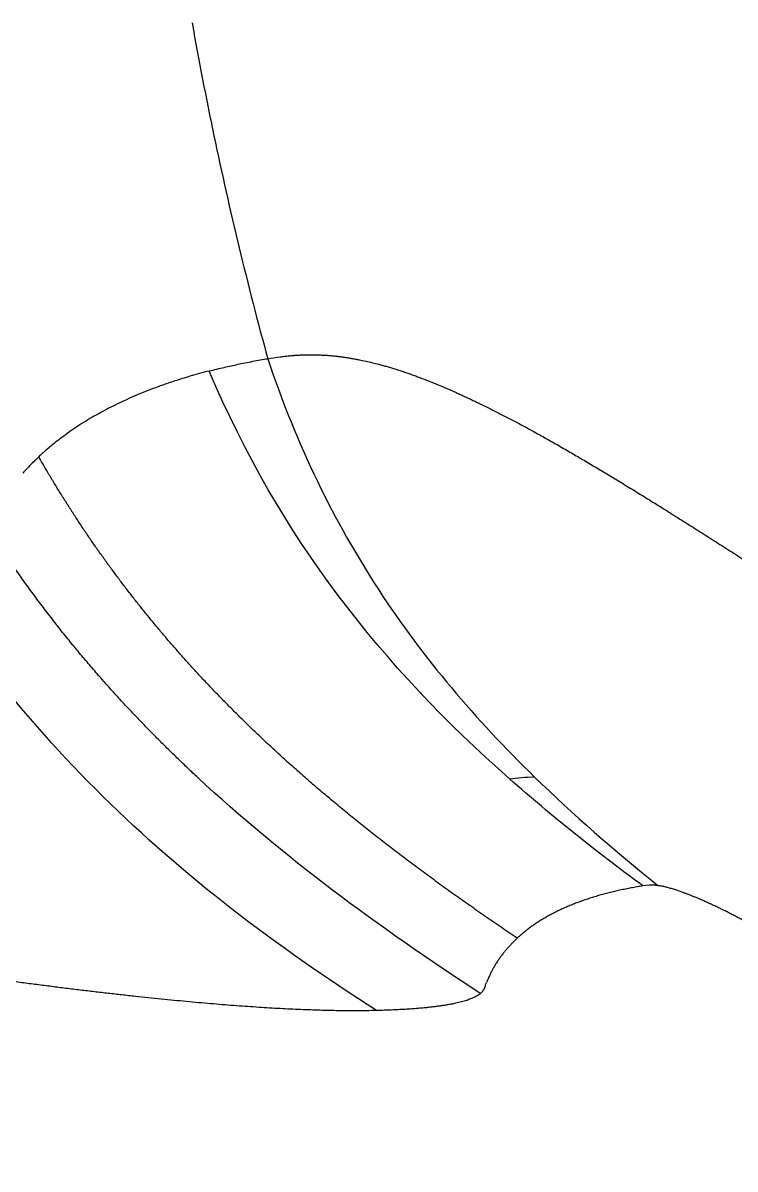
# Model space of a CAD drawing. Extents: x -50 to 28, y -10 to 124.
# Drawn here: x -39.935 to -37.56, y 50.806 to 54.628 of the extents above; entities that cross this region are included whole.
import ezdxf

# ---------------------------------------------------------------- set-up
doc = ezdxf.new("R2010")
doc.units = 0
doc.header["$MEASUREMENT"] = 0
doc.layers.add('GEOMETRY', color=2, linetype='Continuous', lineweight=25)

# ---------------------------------------------------------------- blocks, each defined once
blk = doc.blocks.new('2026 EXCURSION-ENTICE')
at = {"layer": 'GEOMETRY'}
for p, q in [((-26.3632, -27.1744), (-26.3748, -27.1754)), ((-26.3499, -27.1745), (-26.3632, -27.1744)), ((-26.3748, -27.1754), (-26.3856, -27.1769)), ((-26.9152, -27.5213), (-26.911, -27.51)), ((-26.9185, -27.5262), (-26.9171, -27.5242))]:
    blk.add_line(p, q, dxfattribs=at)
for points, knots in [([(36.6428, -38.9849), (36.6428, -38.9538), (36.6428, -38.9209), (36.6428, -38.8518), (36.6428, -38.8157), (36.6428, -38.7044), (36.6428, -38.6259), (36.6429, -38.4716), (36.6429, -38.3959), (36.6429, -38.2918), (36.6429, -38.2586), (36.6429, -38.196), (36.6429, -38.1665), (36.643, -38.1112), (36.643, -38.0854), (36.643, -38.0366), (36.643, -38.0136), (36.643, -37.9686), (36.643, -37.9463), (36.643, -37.9016), (36.643, -37.8792), (36.643, -37.7674), (36.6431, -37.6779), (36.6431, -37.2302), (36.643, -36.8711), (36.6425, -36.1483), (36.642, -35.7846), (36.6407, -35.0531), (36.6397, -34.6853), (36.6362, -33.5784), (36.6327, -32.8363), (36.6258, -31.7329), (36.6232, -31.3667), (36.6174, -30.6389), (36.6143, -30.2773), (36.6073, -29.5579), (36.6036, -29.2001), (36.5954, -28.4845), (36.5909, -28.1267), (36.5766, -27.0538), (36.5657, -26.3392), (36.5282, -24.1982), (36.497, -22.7741), (36.4381, -20.634), (36.4164, -19.92), (36.3801, -18.8478), (36.3674, -18.4902), (36.3408, -17.775), (36.3267, -17.4174), (36.2972, -16.7019), (36.2818, -16.3439), (36.2492, -15.6276), (36.2321, -15.2693), (36.1961, -14.5528), (36.1772, -14.1946), (36.1373, -13.4788), (36.1163, -13.1213), (36.0491, -12.0493), (35.9987, -11.335), (35.8805, -9.9073), (35.8128, -9.1939), (35.7232, -8.3929), (35.713, -8.3039), (35.6975, -8.1705), (35.6923, -8.1261), (35.6818, -8.0371), (35.6765, -7.9925), (35.665, -7.9028), (35.6586, -7.8577), (35.6448, -7.7684), (35.6373, -7.7241), (35.6214, -7.6359), (35.6129, -7.5919), (35.5946, -7.5036), (35.5849, -7.4593), (35.4923, -7.0621), (35.374, -6.7174), (35.0708, -6.0592), (34.8858, -5.7456), (34.4563, -5.1619), (34.2117, -4.8918), (33.673, -4.4064), (33.379, -4.1911), (32.7534, -3.8241), (32.4219, -3.6725), (31.9069, -3.4974), (31.7324, -3.4478), (31.4674, -3.3867), (31.3785, -3.3686), (31.2447, -3.3449), (31.1999, -3.3375), (31.1102, -3.3239), (31.0652, -3.3177), (30.9981, -3.3092), (30.9757, -3.3065), (30.9311, -3.3012), (30.9089, -3.2986), (30.8644, -3.2933), (30.842, -3.2907), (30.7963, -3.2853), (30.7731, -3.2826), (30.702, -3.2744), (30.6528, -3.2687), (30.5544, -3.2576), (30.5054, -3.2521), (30.4346, -3.2442), (30.4114, -3.2416), (30.3659, -3.2366), (30.3436, -3.2342), (30.2768, -3.2269), (30.2323, -3.2221), (30.0987, -3.2078), (30.0097, -3.1985), (29.208, -3.1159), (28.4943, -3.0535), (27.0663, -2.9444), (26.3519, -2.8976), (25.4585, -2.8452), (25.2798, -2.835), (24.9224, -2.8152), (24.7437, -2.8055), (24.2082, -2.7773), (23.8523, -2.7596), (23.1438, -2.7258), (22.7911, -2.7098), (22.0879, -2.6794), (21.7373, -2.665), (21.0356, -2.6375), (20.6844, -2.6244), (19.9793, -2.5993), (19.6253, -2.5873), (18.9141, -2.5644), (18.5568, -2.5535), (17.8413, -2.5327), (17.4836, -2.5228), (16.41, -2.4947), (15.6939, -2.4779), (14.2607, -2.4478), (13.5436, -2.4345), (12.1094, -2.4109), (11.3923, -2.4007), (9.9589, -2.3829), (9.2426, -2.3754), (8.1688, -2.366), (7.8109, -2.3632), (7.2742, -2.3594), (7.0952, -2.3582), (6.734, -2.3559), (6.5517, -2.3549), (6.1823, -2.3529), (5.9953, -2.3519), (5.6165, -2.3502), (5.4248, -2.3494), (4.8447, -2.3471), (4.4512, -2.3459), (3.8632, -2.3443), (3.6676, -2.3438), (3.2794, -2.343), (3.0868, -2.3426), (2.7059, -2.3419), (2.5177, -2.3416), (2.1461, -2.3411), (1.9627, -2.3408), (1.5999, -2.3404), (1.4204, -2.3403), (1.0624, -2.34), (0.8835, -2.3399), (0.3468, -2.3397), (-0.0111, -2.3396), (-1.0845, -2.3399), (-1.8002, -2.3405), (-3.2315, -2.3427), (-3.9472, -2.3443), (-5.3786, -2.3489), (-6.0943, -2.352), (-7.5257, -2.3608), (-8.2412, -2.3663), (-9.6738, -2.3799), (-10.391, -2.3879), (-11.827, -2.4068), (-12.5458, -2.4177), (-13.983, -2.4426), (-14.7013, -2.4566), (-16.1362, -2.4882), (-16.8526, -2.5057), (-17.7473, -2.5302), (-17.9261, -2.5352), (-18.2839, -2.5455), (-18.4628, -2.5508), (-18.999, -2.5671), (-19.3554, -2.5785), (-20.0636, -2.6022), (-20.4155, -2.6146), (-21.1159, -2.6406), (-21.4645, -2.6541), (-22.1614, -2.6825), (-22.5098, -2.6974), (-23.2094, -2.7289), (-23.5607, -2.7454), (-24.2677, -2.7804), (-24.6234, -2.7989), (-25.1589, -2.8282), (-25.3376, -2.8382), (-25.695, -2.8589), (-25.8737, -2.8696), (-26.4099, -2.9025), (-26.7676, -2.9259), (-27.4834, -2.9761), (-27.8414, -3.0029), (-28.5569, -3.0608), (-28.9143, -3.0919), (-29.4497, -3.1421), (-29.6281, -3.1595), (-29.8954, -3.1866), (-29.9845, -3.1958), (-30.1181, -3.2099), (-30.1626, -3.2146), (-30.2294, -3.2218), (-30.2518, -3.2242), (-30.2974, -3.2291), (-30.3205, -3.2317), (-30.3913, -3.2394), (-30.4403, -3.2448), (-30.5396, -3.2559), (-30.5898, -3.2616), (-30.6878, -3.2727), (-30.7354, -3.2782), (-30.8272, -3.2889), (-30.8713, -3.2941), (-30.938, -3.302), (-30.9602, -3.3046), (-31.0049, -3.3101), (-31.0274, -3.3129), (-31.0947, -3.3217), (-31.1396, -3.3282), (-31.274, -3.3493), (-31.3632, -3.3657), (-31.8068, -3.4586), (-32.154, -3.5691), (-32.8192, -3.8576), (-33.1371, -4.0356), (-33.7306, -4.4522), (-34.0061, -4.6908), (-34.5034, -5.2184), (-34.7251, -5.5074), (-35.1057, -6.1243), (-35.2647, -6.4521), (-35.4513, -6.9629), (-35.5048, -7.1361), (-35.5721, -7.4008), (-35.5923, -7.4898), (-35.6191, -7.6236), (-35.6274, -7.6682), (-35.6391, -7.7352), (-35.6429, -7.7576), (-35.6501, -7.8023), (-35.6536, -7.8248), (-35.6601, -7.8689), (-35.6632, -7.8904), (-35.669, -7.9335), (-35.6718, -7.9552), (-35.6773, -7.9995), (-35.68, -8.022), (-35.6853, -8.0666), (-35.6879, -8.0888), (-35.701, -8.1998), (-35.7113, -8.2888), (-35.7416, -8.5557), (-35.7611, -8.7338), (-35.8548, -9.6244), (-35.9185, -10.3381), (-36.0299, -11.7663), (-36.0776, -12.4807), (-36.163, -13.9102), (-36.2007, -14.6252), (-36.2697, -16.0552), (-36.3009, -16.7704), (-36.3576, -18.2009), (-36.3831, -18.9162), (-36.4295, -20.3451), (-36.4503, -21.0586), (-36.488, -22.4845), (-36.5049, -23.1969), (-36.5351, -24.6223), (-36.5485, -25.3353), (-36.5723, -26.7631), (-36.5827, -27.478), (-36.5939, -28.3724), (-36.5961, -28.5513), (-36.6003, -28.9091), (-36.6023, -29.088), (-36.608, -29.6253), (-36.6116, -29.9845), (-36.618, -30.7077), (-36.621, -31.0717), (-36.6263, -31.8041), (-36.6286, -32.1726), (-36.6349, -33.2816), (-36.6379, -34.0258), (-36.6409, -35.1326), (-36.6416, -35.4999), (-36.6426, -36.2298), (-36.6429, -36.5923), (-36.6431, -37.3131), (-36.6431, -37.6713), (-36.643, -38.0739), (-36.643, -38.1187), (-36.643, -38.2079), (-36.6429, -38.2521), (-36.6429, -38.3384), (-36.6429, -38.3806), (-36.6429, -38.4626), (-36.6429, -38.5024), (-36.6428, -38.6188), (-36.6428, -38.6921), (-36.6428, -38.8373), (-36.6428, -38.9094), (-36.6428, -38.9849)], [0, 0, 0, 0, 0.000488, 0.000488, 0.000977, 0.000977, 0.001953, 0.001953, 0.00293, 0.00293, 0.003418, 0.003418, 0.003906, 0.003906, 0.004395, 0.004395, 0.004883, 0.004883, 0.005371, 0.005371, 0.005859, 0.005859, 0.007813, 0.007813, 0.015625, 0.015625, 0.023438, 0.023438, 0.03125, 0.03125, 0.046875, 0.046875, 0.054688, 0.054688, 0.0625, 0.0625, 0.070313, 0.070313, 0.078125, 0.078125, 0.09375, 0.09375, 0.125, 0.125, 0.140625, 0.140625, 0.148438, 0.148438, 0.15625, 0.15625, 0.164063, 0.164063, 0.171875, 0.171875, 0.179688, 0.179688, 0.1875, 0.1875, 0.203125, 0.203125, 0.21875, 0.21875, 0.220703, 0.220703, 0.22168, 0.22168, 0.222656, 0.222656, 0.223633, 0.223633, 0.224609, 0.224609, 0.225586, 0.225586, 0.226563, 0.226563, 0.234375, 0.234375, 0.242188, 0.242188, 0.25, 0.25, 0.257813, 0.257813, 0.265625, 0.265625, 0.269531, 0.269531, 0.271484, 0.271484, 0.272461, 0.272461, 0.273438, 0.273438, 0.273926, 0.273926, 0.274414, 0.274414, 0.274902, 0.274902, 0.275391, 0.275391, 0.276367, 0.276367, 0.277344, 0.277344, 0.277832, 0.277832, 0.27832, 0.27832, 0.279297, 0.279297, 0.28125, 0.28125, 0.296875, 0.296875, 0.3125, 0.3125, 0.316406, 0.316406, 0.320313, 0.320313, 0.328125, 0.328125, 0.335938, 0.335938, 0.34375, 0.34375, 0.351563, 0.351563, 0.359375, 0.359375, 0.367188, 0.367188, 0.375, 0.375, 0.390625, 0.390625, 0.40625, 0.40625, 0.421875, 0.421875, 0.4375, 0.4375, 0.445313, 0.445313, 0.449219, 0.449219, 0.453125, 0.453125, 0.457031, 0.457031, 0.460938, 0.460938, 0.46875, 0.46875, 0.472656, 0.472656, 0.476563, 0.476563, 0.480469, 0.480469, 0.484375, 0.484375, 0.488281, 0.488281, 0.492188, 0.492188, 0.5, 0.5, 0.515625, 0.515625, 0.53125, 0.53125, 0.546875, 0.546875, 0.5625, 0.5625, 0.578125, 0.578125, 0.59375, 0.59375, 0.609375, 0.609375, 0.625, 0.625, 0.628906, 0.628906, 0.632813, 0.632813, 0.640625, 0.640625, 0.648438, 0.648438, 0.65625, 0.65625, 0.664063, 0.664063, 0.671875, 0.671875, 0.679688, 0.679688, 0.683594, 0.683594, 0.6875, 0.6875, 0.695313, 0.695313, 0.703125, 0.703125, 0.710938, 0.710938, 0.714844, 0.714844, 0.716797, 0.716797, 0.717773, 0.717773, 0.718262, 0.718262, 0.71875, 0.71875, 0.719727, 0.719727, 0.720703, 0.720703, 0.72168, 0.72168, 0.722656, 0.722656, 0.723145, 0.723145, 0.723633, 0.723633, 0.724609, 0.724609, 0.726563, 0.726563, 0.734375, 0.734375, 0.742188, 0.742188, 0.75, 0.75, 0.757813, 0.757813, 0.765625, 0.765625, 0.769531, 0.769531, 0.771484, 0.771484, 0.772461, 0.772461, 0.772949, 0.772949, 0.773438, 0.773438, 0.773926, 0.773926, 0.774414, 0.774414, 0.774902, 0.774902, 0.775391, 0.775391, 0.777344, 0.777344, 0.78125, 0.78125, 0.796875, 0.796875, 0.8125, 0.8125, 0.828125, 0.828125, 0.84375, 0.84375, 0.859375, 0.859375, 0.875, 0.875, 0.890625, 0.890625, 0.90625, 0.90625, 0.921875, 0.921875, 0.925781, 0.925781, 0.929688, 0.929688, 0.9375, 0.9375, 0.945313, 0.945313, 0.953125, 0.953125, 0.96875, 0.96875, 0.976563, 0.976563, 0.984375, 0.984375, 0.992188, 0.992188, 0.993164, 0.993164, 0.994141, 0.994141, 0.995117, 0.995117, 0.996094, 0.996094, 0.998047, 0.998047, 1, 1, 1, 1]), ([(-27.8157, -24.6756), (-27.7896, -24.8006), (-27.7616, -24.925), (-27.7018, -25.1729), (-27.67, -25.2963), (-27.6364, -25.4188)], [0, 0, 0, 0, 0.5, 0.5, 1, 1, 1, 1]), ([(-27.5951, -25.4126), (-27.59, -25.412), (-27.5801, -25.4108), (-27.5657, -25.4092), (-27.5563, -25.4084), (-27.5518, -25.4081)], [0, 0, 0, 0, 0.365177, 0.698916, 1, 1, 1, 1]), ([(-27.5518, -25.4081), (-27.5477, -25.4077), (-27.5395, -25.4071), (-27.5272, -25.4065), (-27.515, -25.406), (-27.5069, -25.4058), (-27.5029, -25.4058)], [0, 0, 0, 0, 0.2633402, 0.5179639, 0.7636009, 1, 1, 1, 1]), ([(-27.5029, -25.4057), (-27.4988, -25.4057), (-27.4908, -25.4056), (-27.4785, -25.4058), (-27.4662, -25.4061), (-27.454, -25.4067), (-27.4419, -25.4074), (-27.4336, -25.408), (-27.4296, -25.4084)], [0, 0, 0, 0, 0.17561, 0.347771, 0.516383, 0.681353, 0.842589, 1, 1, 1, 1]), ([(-27.4296, -25.4084), (-27.4254, -25.4087), (-27.4171, -25.4095), (-27.4045, -25.4108), (-27.396, -25.4119), (-27.3918, -25.4124)], [0, 0, 0, 0, 0.339926, 0.673339, 1, 1, 1, 1]), ([(-27.3918, -25.4124), (-27.3881, -25.4129), (-27.3805, -25.414), (-27.3688, -25.4158), (-27.3567, -25.4178), (-27.3442, -25.4201), (-27.3284, -25.4231), (-27.3095, -25.4271), (-27.2878, -25.432), (-27.2731, -25.4357), (-27.266, -25.4376)], [0, 0, 0, 0, 0.096297, 0.194405, 0.294397, 0.396352, 0.50034, 0.673763, 0.840345, 1, 1, 1, 1]), ([(-27.8315, -25.4599), (-27.8231, -25.4578), (-27.8066, -25.4536), (-27.7821, -25.4478), (-27.7589, -25.4425), (-27.7437, -25.4392), (-27.7363, -25.4376)], [0, 0, 0, 0, 0.272552, 0.53009, 0.772586, 1, 1, 1, 1]), ([(-27.7363, -25.4376), (-27.728, -25.4359), (-27.7115, -25.4325), (-27.6865, -25.4276), (-27.6615, -25.423), (-27.6447, -25.4202), (-27.6364, -25.4188)], [0, 0, 0, 0, 0.254544, 0.506063, 0.754552, 1, 1, 1, 1]), ([(-27.266, -25.4376), (-27.2613, -25.4388), (-27.2521, -25.4413), (-27.2381, -25.4453), (-27.224, -25.4494), (-27.2097, -25.4538), (-27.1953, -25.4584), (-27.1808, -25.4632), (-27.1662, -25.4682), (-27.1516, -25.4734), (-27.1416, -25.477), (-27.1367, -25.4789)], [0, 0, 0, 0, 0.113914, 0.22713, 0.339653, 0.45148, 0.562609, 0.673033, 0.782746, 0.891737, 1, 1, 1, 1]), ([(-27.1367, -25.4789), (-27.1319, -25.4807), (-27.1223, -25.4843), (-27.1076, -25.49), (-27.0928, -25.4958), (-27.0779, -25.5019), (-27.0628, -25.5081), (-27.0526, -25.5125), (-27.0475, -25.5146)], [0, 0, 0, 0, 0.167442, 0.334582, 0.501411, 0.667926, 0.834122, 1, 1, 1, 1]), ([(-27.0475, -25.5146), (-27.0424, -25.5168), (-27.0321, -25.5212), (-27.0165, -25.5281), (-27.0007, -25.5352), (-26.9847, -25.5425), (-26.9686, -25.55), (-26.9576, -25.5552), (-26.9522, -25.5578)], [0, 0, 0, 0, 0.165918, 0.332112, 0.498596, 0.665388, 0.832513, 1, 1, 1, 1]), ([(-26.9522, -25.5578), (-26.9468, -25.5604), (-26.9359, -25.5656), (-26.9195, -25.5736), (-26.9027, -25.5818), (-26.8858, -25.5903), (-26.8686, -25.599), (-26.857, -25.6049), (-26.8511, -25.6079)], [0, 0, 0, 0, 0.164448, 0.329736, 0.495911, 0.663002, 0.831029, 1, 1, 1, 1]), ([(-26.8511, -25.6079), (-26.8454, -25.6109), (-26.8338, -25.6169), (-26.8163, -25.626), (-26.7987, -25.6354), (-26.781, -25.6449), (-26.7631, -25.6546), (-26.7511, -25.6612), (-26.7451, -25.6645)], [0, 0, 0, 0, 0.166767, 0.333522, 0.500281, 0.667063, 0.833717, 1, 1, 1, 1]), ([(-26.7451, -25.6645), (-26.7382, -25.6683), (-26.7245, -25.6758), (-26.7036, -25.6875), (-26.6825, -25.6994), (-26.6611, -25.7116), (-26.6466, -25.72), (-26.6393, -25.7242)], [0, 0, 0, 0, 0.1976457, 0.3960846, 0.5957427, 0.7970001, 1, 1, 1, 1]), ([(-28.3999, -25.7459), (-28.4044, -25.7502), (-28.4137, -25.759), (-28.4225, -25.768), (-28.4271, -25.7726)], [0, 0, 0, 0, 0.488981, 1, 1, 1, 1]), ([(-28.3751, -25.7235), (-28.3796, -25.7274), (-28.388, -25.7348), (-28.3961, -25.7424), (-28.3999, -25.746)], [0, 0, 0, 0, 0.529259, 1, 1, 1, 1]), ([(-27.7017, -26.6408), (-27.7113, -26.6315), (-27.7305, -26.6127), (-27.7589, -26.5843), (-27.787, -26.5558), (-27.8148, -26.5271), (-27.8422, -26.4982), (-27.8694, -26.4691), (-27.8962, -26.4398), (-27.9226, -26.4103), (-27.9487, -26.3806), (-27.9745, -26.3507), (-27.9999, -26.3207), (-28.025, -26.2904), (-28.0498, -26.2599), (-28.0742, -26.2293), (-28.0983, -26.1984), (-28.1221, -26.1674), (-28.1455, -26.1361), (-28.1685, -26.1047), (-28.1913, -26.0731), (-28.2136, -26.0412), (-28.2357, -26.0092), (-28.2574, -25.977), (-28.2788, -25.9445), (-28.2998, -25.9119), (-28.3205, -25.8791), (-28.3409, -25.8461), (-28.3609, -25.8129), (-28.3806, -25.7795), (-28.3935, -25.7571), (-28.3999, -25.7459)], [0, 0, 0, 0, 0.035349, 0.070606, 0.105776, 0.140859, 0.175861, 0.210783, 0.245629, 0.280403, 0.315108, 0.349746, 0.384323, 0.418841, 0.453303, 0.487713, 0.522076, 0.556393, 0.59067, 0.624908, 0.659112, 0.693286, 0.727432, 0.761554, 0.795655, 0.829739, 0.863808, 0.897866, 0.931915, 0.965959, 1, 1, 1, 1]), ([(-26.6393, -25.7242), (-26.6325, -25.7281), (-26.6187, -25.7361), (-26.5977, -25.7484), (-26.5766, -25.7608), (-26.5552, -25.7735), (-26.5336, -25.7864), (-26.5117, -25.7995), (-26.4896, -25.8128), (-26.4673, -25.8263), (-26.4447, -25.8401), (-26.422, -25.854), (-26.3989, -25.8682), (-26.3757, -25.8825), (-26.3522, -25.8971), (-26.3286, -25.9118), (-26.3047, -25.9267), (-26.2886, -25.9368), (-26.2806, -25.9419)], [0, 0, 0, 0, 0.060195, 0.120688, 0.181477, 0.242569, 0.303966, 0.365672, 0.427689, 0.490018, 0.552662, 0.61562, 0.678893, 0.742482, 0.806387, 0.870609, 0.935146, 1, 1, 1, 1]), ([(-28.4271, -25.7726), (-28.4314, -25.7771), (-28.4401, -25.7861), (-28.4484, -25.7954), (-28.4527, -25.8002)], [0, 0, 0, 0, 0.490168, 1, 1, 1, 1]), ([(-26.2806, -25.9419), (-26.2724, -25.947), (-26.2559, -25.9574), (-26.231, -25.9731), (-26.2058, -25.9891), (-26.1804, -26.0052), (-26.1547, -26.0216), (-26.1288, -26.0381), (-26.1026, -26.0549), (-26.0762, -26.0718), (-26.0496, -26.089), (-26.0227, -26.1063), (-25.9957, -26.1238), (-25.9684, -26.1414), (-25.9408, -26.1593), (-25.9131, -26.1773), (-25.8852, -26.1955), (-25.857, -26.2139), (-25.8287, -26.2324), (-25.8098, -26.2448), (-25.8003, -26.251)], [0, 0, 0, 0, 0.0526033, 0.1055568, 0.1588609, 0.2125156, 0.2665208, 0.3208763, 0.3755816, 0.4306359, 0.4860384, 0.5417877, 0.5978822, 0.6543199, 0.7110985, 0.7682153, 0.8256674, 0.8834514, 0.9415636, 1, 1, 1, 1]), ([(-27.2734, -27.5926), (-27.9546, -27.1576), (-28.4871, -26.6659), (-28.8904, -25.9649), (-28.8904, -25.9649)], [0.632223, 0.632223, 0.632223, 0.632223, 63.18387, 63.184127, 63.184127, 63.184127, 63.184127]), ([(-27.8692, -26.816), (-27.8802, -26.8057), (-27.9023, -26.7851), (-27.9353, -26.7535), (-27.9685, -26.7212), (-28.0019, -26.688), (-28.0354, -26.6539), (-28.0691, -26.619), (-28.103, -26.5832), (-28.1369, -26.5464), (-28.171, -26.5086), (-28.2051, -26.4699), (-28.2393, -26.4301), (-28.2735, -26.3893), (-28.3077, -26.3473), (-28.342, -26.3043), (-28.3762, -26.26), (-28.4104, -26.2145), (-28.4445, -26.1678), (-28.4785, -26.1198), (-28.5124, -26.0704), (-28.5462, -26.0197), (-28.5683, -25.9852), (-28.5795, -25.9677)], [0, 0, 0, 0, 0.04054, 0.081704, 0.123498, 0.165932, 0.209016, 0.252762, 0.29718, 0.342285, 0.388092, 0.434617, 0.481877, 0.529892, 0.578682, 0.628271, 0.678681, 0.729939, 0.782073, 0.835113, 0.889091, 0.944041, 1, 1, 1, 1]), ([(-26.8048, -27.3514), (-26.8227, -27.3393), (-26.8582, -27.3152), (-26.9109, -27.279), (-26.9626, -27.2429), (-27.0135, -27.2068), (-27.0634, -27.1709), (-27.1125, -27.135), (-27.1606, -27.0992), (-27.2077, -27.0635), (-27.254, -27.0279), (-27.2993, -26.9923), (-27.3437, -26.9569), (-27.3871, -26.9214), (-27.4297, -26.8861), (-27.4713, -26.8508), (-27.5119, -26.8156), (-27.5517, -26.7805), (-27.5905, -26.7455), (-27.6284, -26.7106), (-27.6655, -26.6758), (-27.6897, -26.6524), (-27.7017, -26.6408)], [0, 0, 0, 0, 0.056515, 0.112328, 0.16744, 0.221854, 0.27557, 0.328591, 0.380919, 0.432559, 0.483512, 0.533783, 0.583377, 0.632297, 0.680548, 0.728135, 0.775063, 0.821337, 0.866963, 0.911945, 0.956289, 1, 1, 1, 1]), ([(-26.3358, -27.1759), (-26.3374, -27.1757), (-26.3407, -27.1753), (-26.3454, -27.1749), (-26.3485, -27.1747), (-26.35, -27.1746)], [0, 0, 0, 0, 0.3239998, 0.6572993, 1, 1, 1, 1]), ([(-26.3857, -27.177), (-26.3922, -27.1781), (-26.4054, -27.1803), (-26.4247, -27.1838), (-26.4437, -27.1875), (-26.4623, -27.1914), (-26.4805, -27.1956), (-26.4985, -27.2), (-26.516, -27.2045), (-26.5333, -27.2093), (-26.5501, -27.2143), (-26.5666, -27.2196), (-26.5828, -27.225), (-26.5986, -27.2307), (-26.6141, -27.2365), (-26.6241, -27.2406), (-26.6291, -27.2426)], [0, 0, 0, 0, 0.072027, 0.143956, 0.21579, 0.28753, 0.359176, 0.43073, 0.502193, 0.573567, 0.644852, 0.71605, 0.787163, 0.858191, 0.929136, 1, 1, 1, 1]), ([(-26.1878, -27.2249), (-26.1913, -27.2234), (-26.1982, -27.2203), (-26.2084, -27.216), (-26.2184, -27.2119), (-26.2281, -27.2079), (-26.2375, -27.2043), (-26.2467, -27.2008), (-26.2556, -27.1975), (-26.2642, -27.1944), (-26.2748, -27.1909), (-26.287, -27.187), (-26.3005, -27.1832), (-26.3131, -27.18), (-26.325, -27.1776), (-26.3322, -27.1765), (-26.3358, -27.1759)], [0, 0, 0, 0, 0.057017, 0.113756, 0.17024, 0.226493, 0.282538, 0.338401, 0.394105, 0.449675, 0.505137, 0.603697, 0.702313, 0.801135, 0.900315, 1, 1, 1, 1]), ([(-26.6291, -27.2426), (-26.6341, -27.2447), (-26.644, -27.2489), (-26.6585, -27.2555), (-26.6727, -27.2623), (-26.6865, -27.2693), (-26.7, -27.2765), (-26.7131, -27.284), (-26.7258, -27.2916), (-26.7382, -27.2995), (-26.7502, -27.3076), (-26.7619, -27.3159), (-26.7732, -27.3245), (-26.7841, -27.3332), (-26.7947, -27.3421), (-26.8014, -27.3483), (-26.8048, -27.3514)], [0, 0, 0, 0, 0.07158, 0.143131, 0.214655, 0.286152, 0.357625, 0.429074, 0.500501, 0.571908, 0.643296, 0.714666, 0.78602, 0.857359, 0.928685, 1, 1, 1, 1]), ([(-26.0888, -27.2721), (-26.0932, -27.2699), (-26.102, -27.2654), (-26.1148, -27.259), (-26.1275, -27.2528), (-26.14, -27.2468), (-26.1522, -27.241), (-26.1643, -27.2354), (-26.1745, -27.2308), (-26.1822, -27.2273), (-26.1861, -27.2256), (-26.1878, -27.2249)], [0, 0, 0, 0, 0.124958, 0.24978, 0.374523, 0.499241, 0.624623, 0.749563, 0.87481, 0.946365, 1, 1, 1, 1]), ([(-25.9757, -27.3331), (-25.9801, -27.3306), (-25.9888, -27.3257), (-26.0016, -27.3186), (-26.0144, -27.3115), (-26.0271, -27.3046), (-26.0397, -27.2978), (-26.0521, -27.2912), (-26.0645, -27.2847), (-26.0767, -27.2783), (-26.0848, -27.2742), (-26.0888, -27.2721)], [0, 0, 0, 0, 0.1102, 0.220526, 0.331022, 0.441732, 0.552699, 0.663966, 0.775577, 0.887575, 1, 1, 1, 1]), ([(-26.8148, -27.3609), (-26.8177, -27.3638), (-26.8235, -27.3696), (-26.8318, -27.3785), (-26.8398, -27.3876), (-26.8475, -27.3969), (-26.8548, -27.4063), (-26.8619, -27.4159), (-26.8687, -27.4257), (-26.8729, -27.4323), (-26.8751, -27.4357)], [0, 0, 0, 0, 0.125067, 0.25011, 0.375131, 0.500134, 0.62512, 0.750091, 0.875051, 1, 1, 1, 1]), ([(-26.8048, -27.3514), (-26.8065, -27.3529), (-26.8099, -27.3561), (-26.8132, -27.3593), (-26.8148, -27.3609)], [0, 0, 0, 0, 0.498763, 1, 1, 1, 1]), ([(-26.8751, -27.4357), (-26.8771, -27.439), (-26.8812, -27.4457), (-26.887, -27.456), (-26.8925, -27.4665), (-26.8959, -27.4736), (-26.8976, -27.4771)], [0, 0, 0, 0, 0.249873, 0.499827, 0.749868, 1, 1, 1, 1]), ([(-27.9494, -27.5587), (-27.9634, -27.5574), (-27.9917, -27.5546), (-28.0347, -27.5501), (-28.0784, -27.5455), (-28.123, -27.5406), (-28.1683, -27.5355), (-28.2144, -27.5301), (-28.2613, -27.5245), (-28.3089, -27.5187), (-28.3574, -27.5126), (-28.4067, -27.5063), (-28.4567, -27.4998), (-28.5076, -27.493), (-28.5592, -27.486), (-28.5941, -27.4812), (-28.6116, -27.4788)], [0, 0, 0, 0, 0.066475, 0.133708, 0.201701, 0.270455, 0.33997, 0.410246, 0.481286, 0.55309, 0.625658, 0.698992, 0.773093, 0.84796, 0.923596, 1, 1, 1, 1]), ([(-26.8976, -27.4771), (-26.8986, -27.4793), (-26.9007, -27.4838), (-26.9037, -27.491), (-26.9057, -27.4962), (-26.9068, -27.4989)], [0, 0, 0, 0, 0.300345, 0.633679, 1, 1, 1, 1]), ([(-26.9278, -27.5361), (-26.9291, -27.5371), (-26.9316, -27.5391), (-26.9359, -27.542), (-26.9406, -27.5448), (-26.9457, -27.5475), (-26.9512, -27.5501), (-26.9572, -27.5527), (-26.9635, -27.5552), (-26.9703, -27.5576), (-26.9751, -27.5591), (-26.9776, -27.5599)], [0, 0, 0, 0, 0.096161, 0.196037, 0.29964, 0.40698, 0.518065, 0.632903, 0.7515, 0.873864, 1, 1, 1, 1]), ([(-26.9278, -27.5361), (-26.9266, -27.5351), (-26.9243, -27.5331), (-26.9222, -27.5308), (-26.9212, -27.5297)], [0, 0, 0, 0, 0.510806, 1, 1, 1, 1]), ([(-26.9212, -27.5297), (-26.9207, -27.5291), (-26.9197, -27.528), (-26.9188, -27.5267), (-26.9185, -27.5262)], [0, 0, 0, 0, 0.56752, 1, 1, 1, 1]), ([(-26.9171, -27.5242), (-26.9169, -27.5239), (-26.9164, -27.5233), (-26.9159, -27.5227), (-26.9157, -27.5225)], [0, 0, 0, 0, 0.5584728, 1, 1, 1, 1]), ([(-26.9157, -27.5225), (-26.9156, -27.5223), (-26.9154, -27.522), (-26.9153, -27.5215), (-26.9152, -27.5213)], [0, 0, 0, 0, 0.41666, 1, 1, 1, 1]), ([(-27.4382, -27.5924), (-27.4488, -27.5922), (-27.4699, -27.5916), (-27.5023, -27.5905), (-27.5355, -27.5892), (-27.5693, -27.5876), (-27.604, -27.5858), (-27.6393, -27.5837), (-27.6755, -27.5814), (-27.7123, -27.5789), (-27.75, -27.5761), (-27.7884, -27.5731), (-27.8275, -27.5699), (-27.8674, -27.5664), (-27.9081, -27.5627), (-27.9356, -27.5601), (-27.9494, -27.5587)], [0, 0, 0, 0, 0.065854, 0.132562, 0.200124, 0.268541, 0.337814, 0.407945, 0.478935, 0.550785, 0.623496, 0.697068, 0.771504, 0.846804, 0.922969, 1, 1, 1, 1]), ([(-27.3227, -27.5934), (-27.3319, -27.5935), (-27.3505, -27.5936), (-27.379, -27.5934), (-27.4083, -27.5931), (-27.4282, -27.5926), (-27.4382, -27.5924)], [0, 0, 0, 0, 0.244513, 0.49268, 0.744508, 1, 1, 1, 1]), ([(-27.2734, -27.5926), (-27.2817, -27.5928), (-27.298, -27.5931), (-27.3146, -27.5933), (-27.3227, -27.5934)], [0, 0, 0, 0, 0.508413, 1, 1, 1, 1]), ([(-27.2014, -27.5899), (-27.2091, -27.5903), (-27.2247, -27.591), (-27.2487, -27.5919), (-27.2651, -27.5924), (-27.2734, -27.5926)], [0, 0, 0, 0, 0.325468, 0.6588, 1, 1, 1, 1]), ([(-27.1149, -27.5838), (-27.1217, -27.5844), (-27.1353, -27.5856), (-27.1566, -27.5873), (-27.1786, -27.5887), (-27.1937, -27.5895), (-27.2014, -27.5899)], [0, 0, 0, 0, 0.24044, 0.487249, 0.740434, 1, 1, 1, 1]), ([(-27.0356, -27.5734), (-27.0394, -27.5741), (-27.0473, -27.5754), (-27.0596, -27.5773), (-27.0725, -27.579), (-27.0861, -27.5807), (-27.1002, -27.5823), (-27.11, -27.5833), (-27.1149, -27.5838)], [0, 0, 0, 0, 0.153369, 0.312053, 0.476055, 0.645378, 0.820025, 1, 1, 1, 1]), ([(-26.9776, -27.5599), (-26.9804, -27.5607), (-26.9861, -27.5624), (-26.9951, -27.5648), (-27.0045, -27.5671), (-27.0144, -27.5693), (-27.0248, -27.5714), (-27.0319, -27.5727), (-27.0356, -27.5734)], [0, 0, 0, 0, 0.156186, 0.316557, 0.481118, 0.649875, 0.822834, 1, 1, 1, 1])]:
    blk.add_open_spline(points, degree=3, knots=knots, dxfattribs=at)
for points in [[(-27.8887, -24.2991), (-27.8662, -24.4249), (-27.8419, -24.5506), (-27.8157, -24.6756)], [(-27.6364, -25.4188), (-27.6232, -25.4166), (-27.6094, -25.4145), (-27.5951, -25.4126)], [(-27.6364, -25.4188), (-27.5397, -25.7085), (-27.2911, -26.2148), (-26.9433, -26.6223), (-26.747, -26.8139)], [(-27.9463, -25.4933), (-27.9537, -25.4957), (-27.961, -25.4981), (-27.9683, -25.5006)], [(-27.8957, -25.4776), (-27.9129, -25.4827), (-27.9297, -25.4878), (-27.9463, -25.4932)], [(-27.8316, -25.4599), (-27.8534, -25.4656), (-27.8748, -25.4715), (-27.8957, -25.4776)], [(-26.83, -26.8204), (-27.2564, -26.4431), (-27.5935, -26.0199), (-27.8316, -25.4599)], [(-28.0102, -25.5155), (-28.0328, -25.5239), (-28.0548, -25.5327), (-28.0764, -25.5419)], [(-27.9683, -25.5006), (-27.9824, -25.5054), (-27.9964, -25.5104), (-28.0102, -25.5155)], [(-28.1375, -25.5697), (-28.1573, -25.5793), (-28.1766, -25.5892), (-28.1953, -25.5995)], [(-28.0764, -25.5419), (-28.0973, -25.5508), (-28.1177, -25.5601), (-28.1375, -25.5697)], [(-28.1953, -25.5995), (-28.2136, -25.6096), (-28.2315, -25.62), (-28.2488, -25.6308)], [(-28.2488, -25.6308), (-28.2674, -25.6424), (-28.2854, -25.6544), (-28.3027, -25.6667)], [(-28.3027, -25.6667), (-28.3172, -25.677), (-28.3312, -25.6875), (-28.3447, -25.6983)], [(-28.3447, -25.6983), (-28.3551, -25.7066), (-28.3652, -25.715), (-28.3751, -25.7235)], [(-26.9278, -27.5361), (-27.2699, -27.3117), (-27.5855, -27.0798), (-27.8692, -26.816)], [(-26.83, -26.8204), (-26.8049, -26.8161), (-26.7782, -26.813), (-26.747, -26.8139)], [(-26.3857, -27.177), (-26.543, -27.0609), (-26.6912, -26.9431), (-26.83, -26.8204)], [(-26.747, -26.8139), (-26.6192, -26.9386), (-26.482, -27.0581), (-26.3358, -27.1759)], [(-26.911, -27.51), (-26.9096, -27.5063), (-26.9082, -27.5026), (-26.9068, -27.4989)]]:
    blk.add_open_spline(points, degree=3, dxfattribs=at)

msp = doc.modelspace()

# ---------------------------------------------------------------- block references
msp.add_blockref('2026 EXCURSION-ENTICE', (-11.4819, 78.9272))

doc.saveas('drawing.dxf')
